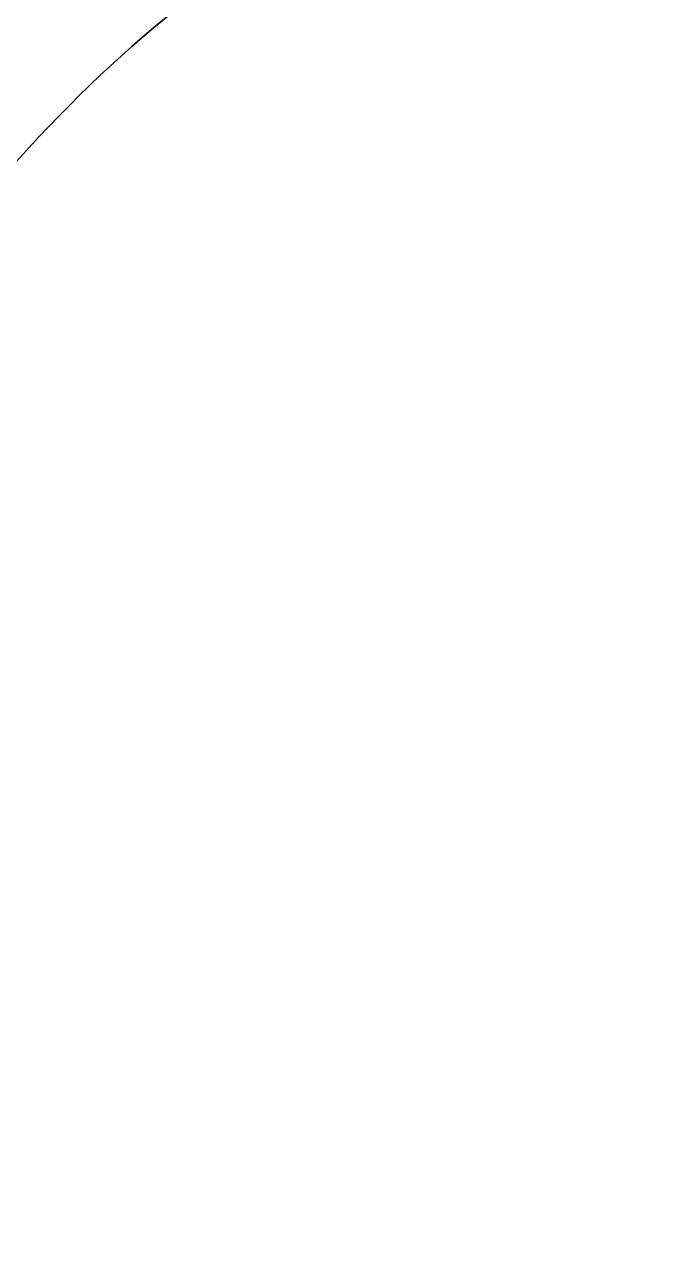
# Model space of a CAD drawing. Header units: centimetres. Extents: x -16.8 to 16.8, y -16.7 to 16.7.
# Drawn here: x 9.024 to 9.67, y -8.905 to -7.692 of the extents above; entities that cross this region are included whole.
import ezdxf

# ---------------------------------------------------------------- set-up
doc = ezdxf.new("R2010")
doc.units = ezdxf.units.CM
doc.header["$MEASUREMENT"] = 0
doc.layers.add('Layer 1', color=7, linetype='Continuous')

msp = doc.modelspace()

# ---------------------------------------------------------------- linework, layer by layer
at = {"layer": 'Layer 1', "color": 7}
for points, knots in [([(-16.77458, 16.66875), (-16.77458, 16.66875), (16.77458, 16.66875), (16.77458, 16.66875), (16.77458, 16.66875), (16.77458, 16.66875), (16.77458, -16.66875), (16.77458, -16.66875), (16.77458, -16.66875), (16.77458, -16.66875), (-16.77458, -16.66875), (-16.77458, -16.66875), (-16.77458, -16.66875), (-16.77458, -16.66875), (-16.77458, 16.66875), (-16.77458, 16.66875), (-16.77458, 16.66875), (-16.77458, 16.66875), (-16.77458, 16.66875), (-16.77458, 16.66875)], [0, 0, 0, 0, 0.1666667, 0.1666667, 0.1666667, 0.1666667, 0.3333333, 0.3333333, 0.3333333, 0.3333333, 0.5, 0.5, 0.5, 0.5, 0.6666667, 0.6666667, 0.6666667, 0.6666667, 1, 1, 1, 1]), ([(8.96514, -6.70419), (9.2075, -6.63363), (9.45444, -6.95854), (9.32286, -7.17197), (9.32286, -7.17197), (9.26747, -7.27534), (9.18633, -7.36141), (9.11542, -7.45384), (9.11542, -7.45384), (9.32286, -7.43409), (9.54158, -7.37658), (9.68798, -7.21854), (9.68798, -7.21854), (9.79099, -7.12117), (9.83227, -6.98218), (9.88272, -6.85412), (9.88272, -6.85412), (10.07145, -6.89539), (10.28629, -6.89292), (10.44399, -7.02063), (10.44399, -7.02063), (10.54664, -7.09295), (10.64683, -7.16986), (10.74702, -7.2457), (10.74702, -7.2457), (10.74491, -7.27216), (10.73997, -7.32508), (10.7375, -7.35189), (10.7375, -7.35189), (10.58545, -7.40657), (10.43905, -7.48489), (10.27889, -7.51029), (10.27889, -7.51029), (10.00619, -7.51417), (9.72608, -7.41856), (9.4615, -7.52193), (9.4615, -7.52193), (9.16164, -7.614), (8.96232, -7.87329), (8.79157, -8.11989), (8.79157, -8.11989), (8.66211, -7.82461), (8.54428, -7.5117), (8.56051, -7.18326), (8.56051, -7.18326), (8.5979, -6.96983), (8.75101, -6.7631), (8.96514, -6.70419)], [0, 0, 0, 0, 0.0769231, 0.0769231, 0.0769231, 0.0769231, 0.1538462, 0.1538462, 0.1538462, 0.1538462, 0.2307692, 0.2307692, 0.2307692, 0.2307692, 0.3076923, 0.3076923, 0.3076923, 0.3076923, 0.3846154, 0.3846154, 0.3846154, 0.3846154, 0.4615385, 0.4615385, 0.4615385, 0.4615385, 0.5384615, 0.5384615, 0.5384615, 0.5384615, 0.6153846, 0.6153846, 0.6153846, 0.6153846, 0.6923077, 0.6923077, 0.6923077, 0.6923077, 0.7692308, 0.7692308, 0.7692308, 0.7692308, 0.8461538, 0.8461538, 0.8461538, 0.8461538, 1, 1, 1, 1])]:
    msp.add_open_spline(points, degree=3, knots=knots, dxfattribs=at)
at = {"layer": 'Layer 1', "color": 252}
msp.add_open_spline([(8.96514, -6.70419), (8.75101, -6.7631), (8.5979, -6.96983), (8.56051, -7.18326), (8.56051, -7.18326), (8.54428, -7.5117), (8.66211, -7.82461), (8.79157, -8.11989), (8.79157, -8.11989), (8.96232, -7.87329), (9.16164, -7.614), (9.4615, -7.52193), (9.4615, -7.52193), (9.72608, -7.41856), (10.00619, -7.51417), (10.27889, -7.51029), (10.27889, -7.51029), (10.43905, -7.48489), (10.58545, -7.40657), (10.7375, -7.35189), (10.7375, -7.35189), (10.73997, -7.32508), (10.74491, -7.27216), (10.74702, -7.2457), (10.74702, -7.2457), (10.64683, -7.16986), (10.54664, -7.09295), (10.44399, -7.02063), (10.44399, -7.02063), (10.28629, -6.89292), (10.07145, -6.89539), (9.88272, -6.85412), (9.88272, -6.85412), (9.83227, -6.98218), (9.79099, -7.12117), (9.68798, -7.21854), (9.68798, -7.21854), (9.54158, -7.37658), (9.32286, -7.43409), (9.11542, -7.45384), (9.11542, -7.45384), (9.18633, -7.36141), (9.26747, -7.27534), (9.32286, -7.17197), (9.32286, -7.17197), (9.45444, -6.95854), (9.2075, -6.63363), (8.96514, -6.70419), (8.96514, -6.70419), (8.96514, -6.70419), (8.96514, -6.70419), (8.96514, -6.70419)], degree=3, knots=[0, 0, 0, 0, 0.0714286, 0.0714286, 0.0714286, 0.0714286, 0.1428571, 0.1428571, 0.1428571, 0.1428571, 0.2142857, 0.2142857, 0.2142857, 0.2142857, 0.2857143, 0.2857143, 0.2857143, 0.2857143, 0.3571429, 0.3571429, 0.3571429, 0.3571429, 0.4285714, 0.4285714, 0.4285714, 0.4285714, 0.5, 0.5, 0.5, 0.5, 0.5714286, 0.5714286, 0.5714286, 0.5714286, 0.6428571, 0.6428571, 0.6428571, 0.6428571, 0.7142857, 0.7142857, 0.7142857, 0.7142857, 0.7857143, 0.7857143, 0.7857143, 0.7857143, 0.8571429, 0.8571429, 0.8571429, 0.8571429, 1, 1, 1, 1], dxfattribs=at)

doc.saveas('drawing.dxf')
